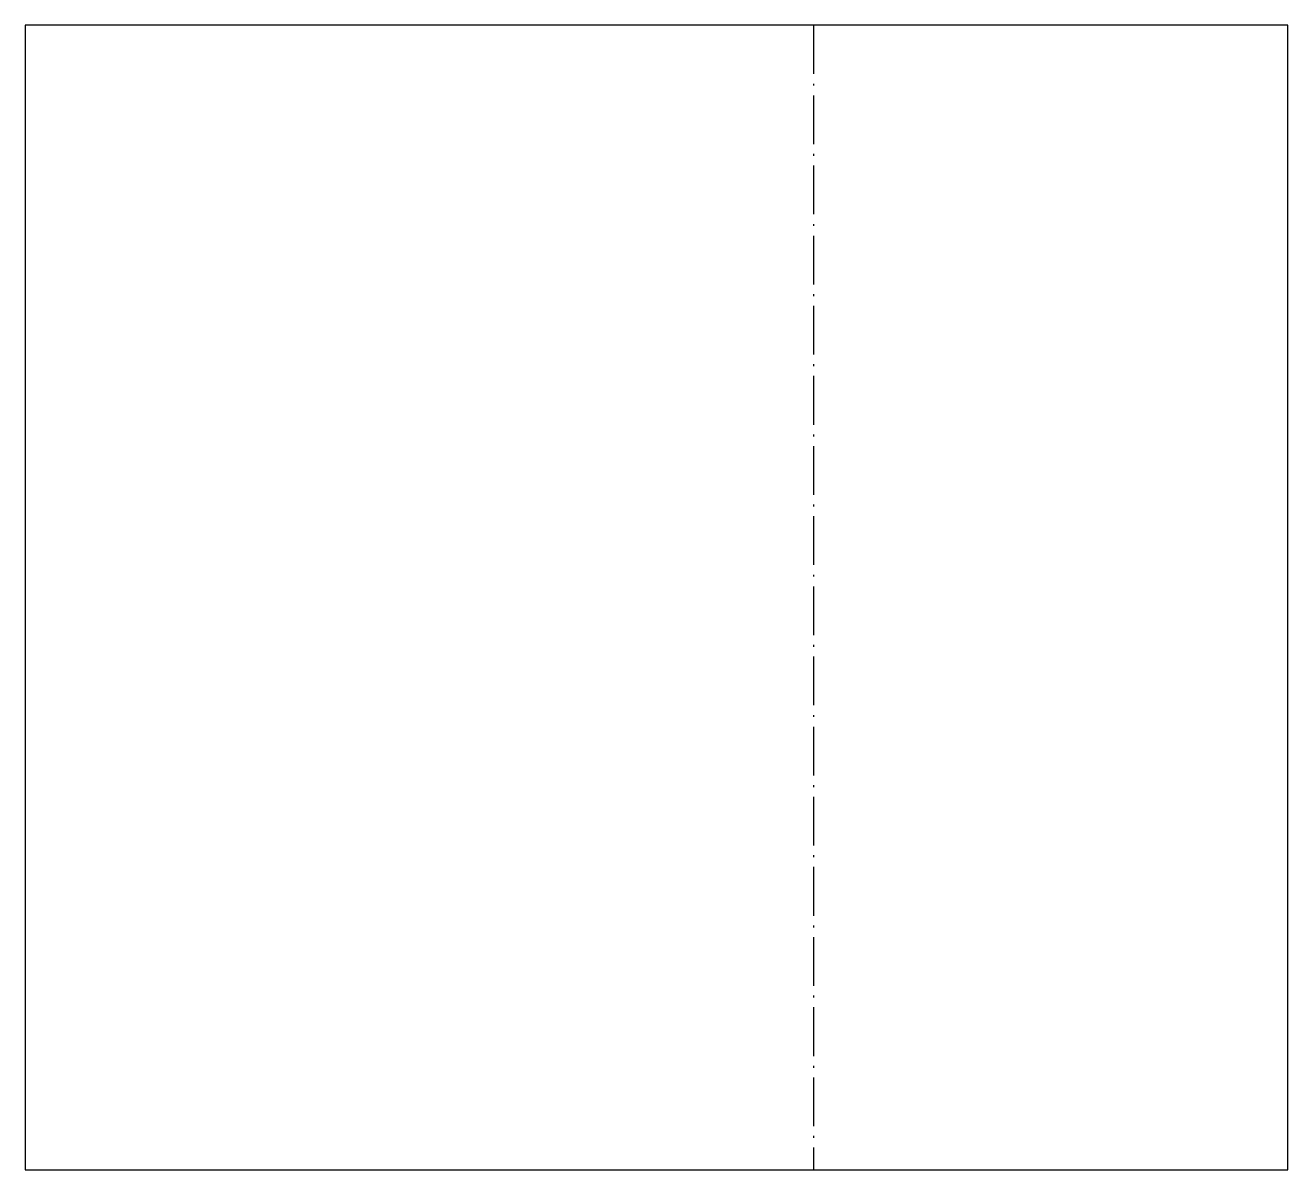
# Model space of a CAD drawing. Header units: millimetres. Extents: x 0 to 65.8, y 0 to 59.7.
import ezdxf

# ---------------------------------------------------------------- set-up
doc = ezdxf.new("R2010")
doc.units = ezdxf.units.MM
doc.linetypes.add('DASHDOT', pattern=[3.556, 2.54, -0.508, 0, -0.508])
doc.layers.add('BEND', color=7, linetype='Continuous')
doc.layers.add('CUT', color=7, linetype='Continuous')

msp = doc.modelspace()

# ---------------------------------------------------------------- linework, layer by layer
at = {"layer": 'BEND', "color": 3, "linetype": 'DASHDOT'}
msp.add_line((41.085, 59.652), (41.085, 0), dxfattribs=at)
at = {"layer": 'CUT'}
for p, q in [((0, 59.652), (0, 0)), ((65.796, 59.652), (0, 59.652)), ((65.796, 0), (65.796, 59.652)), ((0, 0), (65.796, 0))]:
    msp.add_line(p, q, dxfattribs=at)

doc.saveas('drawing.dxf')
